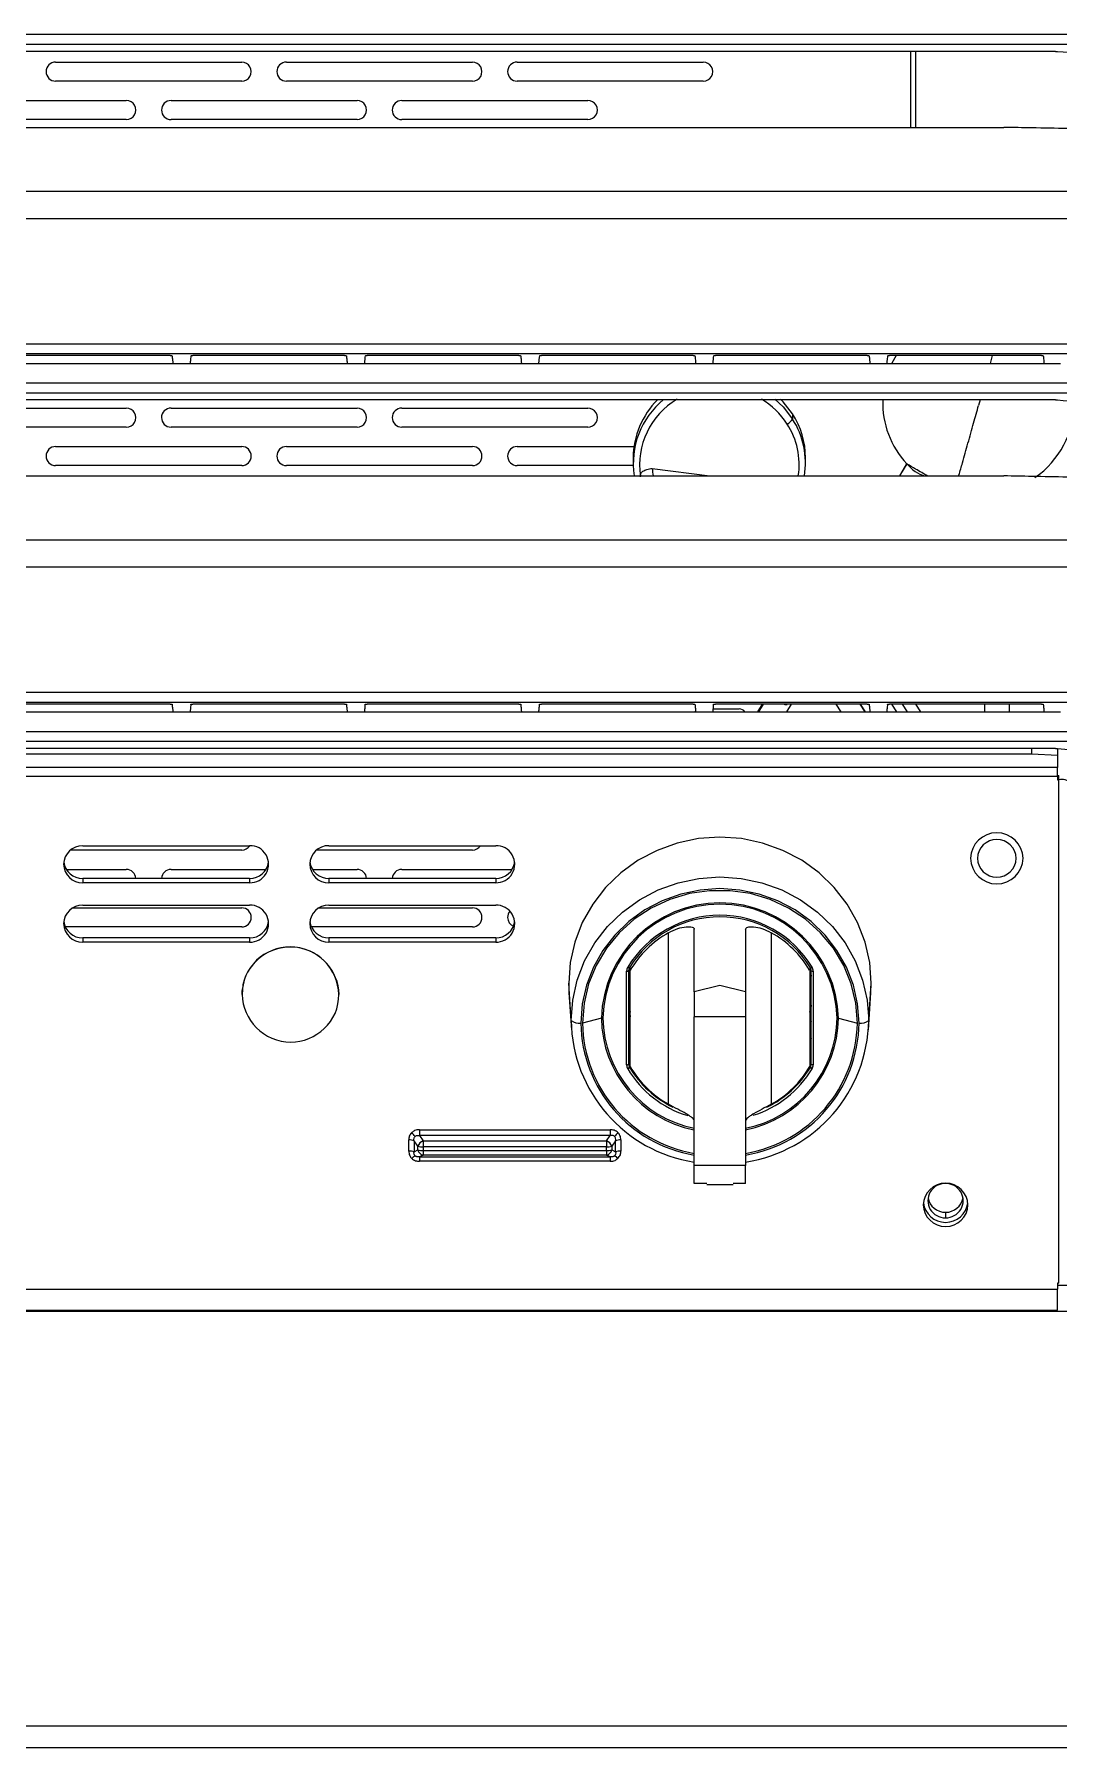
# Model space of a CAD drawing. Header units: millimetres. Extents: x -356 to 237, y 0 to 365.
# Drawn here: x 151.79 to 156.78, y 9.94 to 18.29 of the extents above; entities that cross this region are included whole.
import ezdxf

# ---------------------------------------------------------------- set-up
doc = ezdxf.new("R2010")
doc.units = ezdxf.units.MM

msp = doc.modelspace()

# ---------------------------------------------------------------- linework, layer by layer
at = {"color": 7, "linetype": 'Continuous', "lineweight": 25}
for p, q in [((156.766, 18.2106), (151.2296, 18.2106)), ((151.8911, 18.1584), (152.7981, 18.1584)), ((153.0161, 18.1584), (153.9231, 18.1584)), ((154.1411, 18.1584), (155.0481, 18.1584)), ((156.0584, 18.2106), (156.0584, 17.8401)), ((156.0834, 18.2106), (156.0834, 17.8401)), ((152.7981, 18.0654), (151.8911, 18.0654)), ((153.9231, 18.0654), (153.0161, 18.0654)), ((155.0481, 18.0654), (154.1411, 18.0654)), ((151.3286, 17.9709), (152.2356, 17.9709)), ((152.4536, 17.9709), (153.3606, 17.9709)), ((153.5786, 17.9709), (154.4856, 17.9709)), ((151.2296, 17.8401), (156.514, 17.8401)), ((152.2356, 17.8779), (151.3286, 17.8779)), ((153.3606, 17.8779), (152.4536, 17.8779)), ((154.4856, 17.8779), (153.5786, 17.8779)), ((152.449, 16.7268), (151.7104, 16.7268)), ((153.299, 16.7268), (152.5604, 16.7268)), ((154.1489, 16.7268), (153.4102, 16.7268)), ((154.9986, 16.7268), (154.2596, 16.7268)), ((155.848, 16.7268), (155.1087, 16.7268)), ((156.6969, 16.7268), (155.9573, 16.7268)), ((155.9688, 16.6916), (155.99, 16.7296)), ((156.4575, 16.7268), (156.4471, 16.6887)), ((151.6967, 16.6887), (152.4625, 16.6887)), ((152.4625, 16.6887), (152.5465, 16.6887)), ((152.5465, 16.6887), (153.3125, 16.6887)), ((153.3125, 16.6887), (153.3962, 16.6887)), ((153.3962, 16.6887), (154.1623, 16.6887)), ((154.1623, 16.6887), (154.2456, 16.6887)), ((154.2456, 16.6887), (155.0119, 16.6887)), ((155.0119, 16.6887), (155.0945, 16.6887)), ((155.0945, 16.6887), (155.8611, 16.6887)), ((155.8611, 16.6887), (155.943, 16.6887)), ((155.943, 16.6887), (156.71, 16.6887)), ((156.71, 16.6887), (156.7909, 16.6887)), ((156.766, 16.5106), (151.2296, 16.5106)), ((151.3286, 16.4709), (152.2356, 16.4709)), ((152.4536, 16.4709), (153.3606, 16.4709)), ((153.5786, 16.4709), (154.4856, 16.4709)), ((156.3981, 16.5106), (156.3908, 16.4842)), ((155.4841, 16.4423), (155.4841, 16.4169)), ((152.2356, 16.3779), (151.3286, 16.3779)), ((153.3606, 16.3779), (152.4536, 16.3779)), ((154.4856, 16.3779), (153.5786, 16.3779)), ((151.8911, 16.2834), (152.7981, 16.2834)), ((153.0161, 16.2834), (153.9231, 16.2834)), ((154.1411, 16.2834), (154.7109, 16.2834)), ((154.7071, 16.2286), (154.7071, 16.2032)), ((155.5471, 16.2032), (155.5471, 16.2286)), ((151.2296, 16.1401), (156.514, 16.1401)), ((152.7981, 16.1904), (151.8911, 16.1904)), ((153.9231, 16.1904), (153.0161, 16.1904)), ((154.7073, 16.1904), (154.1411, 16.1904)), ((154.7998, 16.1768), (155.0812, 16.1401)), ((156.0399, 16.1988), (156.0049, 16.1401)), ((156.0403, 16.1983), (156.0055, 16.1401)), ((151.6967, 14.9887), (152.4625, 14.9887)), ((152.449, 15.0268), (151.7104, 15.0268)), ((152.4625, 14.9887), (152.5465, 14.9887)), ((152.5465, 14.9887), (153.3125, 14.9887)), ((153.299, 15.0268), (152.5604, 15.0268)), ((153.3125, 14.9887), (153.3962, 14.9887)), ((153.3962, 14.9887), (154.1623, 14.9887)), ((154.1489, 15.0268), (153.4102, 15.0268)), ((154.1623, 14.9887), (154.2456, 14.9887)), ((154.2456, 14.9887), (155.0119, 14.9887)), ((154.9986, 15.0268), (154.2596, 15.0268)), ((155.0119, 14.9887), (155.0945, 14.9887)), ((155.0945, 14.9887), (155.8611, 14.9887)), ((155.096, 15.0035), (155.2238, 15.0035)), ((155.848, 15.0268), (155.1087, 15.0268)), ((155.3145, 14.9887), (155.3373, 15.0268)), ((155.3394, 15.0268), (155.3167, 14.9887)), ((155.34, 15.0268), (155.3173, 14.9887)), ((155.4565, 14.9887), (155.4792, 15.0268)), ((155.6945, 15.0268), (155.7189, 14.9887)), ((155.8128, 15.0268), (155.8372, 14.9887)), ((155.8378, 14.9887), (155.8133, 15.0268)), ((155.8611, 14.9887), (155.943, 14.9887)), ((155.943, 14.9887), (156.71, 14.9887)), ((156.6969, 15.0268), (155.9573, 15.0268)), ((155.9668, 15.0268), (155.9912, 14.9887)), ((156.0179, 15.0268), (156.0423, 14.9887)), ((156.11, 14.9887), (156.0856, 15.0268)), ((156.4196, 15.0268), (156.4196, 14.9887)), ((156.5396, 15.0268), (156.5396, 14.9887)), ((156.71, 14.9887), (156.7909, 14.9887)), ((151.2296, 14.894), (157.5953, 14.894)), ((156.766, 14.8106), (151.2296, 14.8106)), ((156.6512, 14.7829), (156.6512, 14.8106)), ((156.7762, 14.8107), (156.7762, 14.7763)), ((156.7762, 14.7179), (145.6834, 14.7179)), ((156.6512, 14.7829), (145.8084, 14.7829)), ((156.7762, 14.7763), (156.6512, 14.7829)), ((156.7762, 14.7763), (156.7762, 14.7179)), ((156.7762, 14.6736), (156.7762, 14.7179)), ((156.7762, 14.6736), (145.6834, 14.6736)), ((156.7762, 14.679), (156.7815, 14.679)), ((156.7762, 14.6736), (156.7762, 14.6583)), ((156.7762, 14.6583), (156.7815, 14.6583)), ((156.7815, 14.6583), (156.7815, 14.679)), ((156.7815, 12.2026), (156.7815, 14.6583)), ((152.7981, 14.3154), (151.9634, 14.3154)), ((152.0235, 14.3366), (152.8365, 14.3366)), ((153.9231, 14.3154), (153.1634, 14.3154)), ((153.2235, 14.3366), (154.0365, 14.3366)), ((151.943, 14.2209), (152.2356, 14.2209)), ((152.4536, 14.2209), (152.9169, 14.2209)), ((153.143, 14.2209), (153.3606, 14.2209)), ((153.5786, 14.2209), (154.1169, 14.2209)), ((152.0235, 14.1766), (152.0235, 14.1559)), ((152.8365, 14.1766), (152.0235, 14.1766)), ((152.8365, 14.1559), (152.0235, 14.1559)), ((152.8365, 14.1766), (152.8365, 14.1559)), ((153.2235, 14.1766), (153.2235, 14.1559)), ((154.0365, 14.1766), (153.2235, 14.1766)), ((154.0365, 14.1559), (153.2235, 14.1559)), ((154.0365, 14.1766), (154.0365, 14.1559)), ((152.0235, 14.0468), (152.8365, 14.0468)), ((153.2235, 14.0468), (154.0365, 14.0468)), ((151.9745, 14.0334), (152.7981, 14.0334)), ((153.1745, 14.0334), (153.9231, 14.0334)), ((152.7981, 13.9404), (151.938, 13.9404)), ((152.0235, 13.8869), (152.0235, 13.8662)), ((152.8365, 13.8869), (152.0235, 13.8869)), ((152.8365, 13.8869), (152.8365, 13.8662)), ((153.9231, 13.9404), (153.1381, 13.9404)), ((153.2235, 13.8869), (153.2235, 13.8662)), ((154.0365, 13.8869), (153.2235, 13.8869)), ((154.0365, 13.8869), (154.0365, 13.8662)), ((154.8798, 13.0754), (154.8798, 13.9119)), ((155.0048, 13.6236), (155.0048, 13.929)), ((155.2548, 13.929), (155.2548, 13.6236)), ((155.3798, 13.9119), (155.3798, 13.0754)), ((152.8365, 13.8662), (152.0235, 13.8662)), ((154.0365, 13.8662), (153.2235, 13.8662)), ((154.6748, 13.2684), (154.6748, 13.7241)), ((154.6848, 13.7267), (154.6848, 13.271)), ((154.6913, 13.7451), (154.6853, 13.6996)), ((154.6923, 13.7327), (154.6853, 13.6996)), ((154.6923, 13.7275), (154.6923, 13.7473)), ((154.6923, 13.2599), (154.6923, 13.7275)), ((155.5673, 13.7473), (155.5673, 13.7275)), ((155.5743, 13.6996), (155.5673, 13.7327)), ((155.5673, 13.7275), (155.5673, 13.2599)), ((155.5684, 13.7443), (155.5743, 13.6996)), ((155.5748, 13.271), (155.5748, 13.7267)), ((155.5848, 13.7241), (155.5848, 13.2684)), ((152.8096, 13.6805), (152.8096, 13.6807)), ((154.4046, 13.4836), (154.3923, 13.6658)), ((154.3923, 13.6658), (154.3939, 13.6194)), ((154.6923, 13.6415), (154.6851, 13.6345)), ((155.1298, 13.6547), (155.0048, 13.6236)), ((155.0048, 13.6236), (155.0048, 13.5016)), ((155.2548, 13.6236), (155.1298, 13.6547)), ((155.2548, 13.6236), (155.2548, 13.5016)), ((155.5673, 13.6415), (155.5745, 13.6345)), ((155.855, 13.4836), (155.8673, 13.6658)), ((155.8657, 13.6194), (155.8673, 13.6658)), ((152.7984, 13.6111), (152.7984, 13.6108)), ((153.2734, 13.6108), (153.2734, 13.6111)), ((154.3939, 13.6194), (154.4061, 13.438)), ((154.6853, 13.5582), (154.6923, 13.5251)), ((154.6853, 13.5582), (154.6923, 13.502)), ((155.5673, 13.5251), (155.5743, 13.5582)), ((155.5743, 13.5582), (155.5673, 13.502)), ((155.8535, 13.438), (155.8657, 13.6194)), ((154.5519, 13.4955), (154.4598, 13.4717)), ((155.2548, 13.5016), (155.0048, 13.5016)), ((155.0048, 12.7771), (155.0048, 13.5016)), ((155.2548, 13.5016), (155.2548, 12.7771)), ((155.7077, 13.4955), (155.7998, 13.4717)), ((154.6889, 13.3817), (154.6889, 13.2562)), ((155.5707, 13.2562), (155.5707, 13.3817)), ((153.6125, 12.8473), (153.6125, 12.9012)), ((153.6569, 12.8711), (153.6384, 12.8973)), ((153.6384, 12.8973), (153.6384, 12.8435)), ((153.6569, 12.853), (153.6569, 12.8711)), ((153.6644, 12.9513), (154.5952, 12.9513)), ((153.6644, 12.9513), (153.6644, 12.9224)), ((153.6644, 12.9224), (153.6829, 12.8962)), ((154.5952, 12.9224), (153.6644, 12.9224)), ((153.6829, 12.8962), (154.5767, 12.8962)), ((153.6829, 12.8962), (153.6829, 12.8673)), ((154.5767, 12.8962), (154.5952, 12.9224)), ((154.5767, 12.8962), (154.5767, 12.8673)), ((154.5952, 12.9513), (154.5952, 12.9224)), ((154.6211, 12.8973), (154.6027, 12.8711)), ((154.6027, 12.8711), (154.6027, 12.853)), ((154.6211, 12.8435), (154.6211, 12.8973)), ((154.6471, 12.9012), (154.6471, 12.8473)), ((153.6384, 12.8435), (153.6569, 12.853)), ((153.6829, 12.8279), (153.6644, 12.8184)), ((153.6644, 12.8184), (154.5952, 12.8184)), ((153.6644, 12.8184), (153.6644, 12.7972)), ((154.5952, 12.7972), (153.6644, 12.7972)), ((154.5767, 12.8673), (153.6829, 12.8673)), ((153.6829, 12.8673), (153.6829, 12.8491)), ((153.6829, 12.8491), (154.5767, 12.8491)), ((153.6829, 12.8491), (153.6829, 12.8279)), ((154.5767, 12.8279), (153.6829, 12.8279)), ((154.5767, 12.8491), (154.5767, 12.8673)), ((154.5767, 12.8491), (154.5767, 12.8279)), ((154.5952, 12.8184), (154.5767, 12.8279)), ((154.5952, 12.8184), (154.5952, 12.7972)), ((154.6027, 12.853), (154.6211, 12.8435)), ((155.2548, 12.7771), (155.0048, 12.7771)), ((155.0048, 12.6883), (155.0048, 12.7771)), ((155.2548, 12.6883), (155.2548, 12.7771)), ((155.0655, 12.6885), (155.0048, 12.6883)), ((155.0655, 12.6845), (155.194, 12.6845)), ((155.2548, 12.6883), (155.194, 12.6885)), ((156.2296, 12.5487), (156.2296, 12.5216)), ((156.7815, 12.2026), (156.7762, 12.2026)), ((156.7762, 12.2026), (156.7762, 12.1743)), ((145.6834, 12.1743), (156.7762, 12.1743)), ((156.7762, 12.1924), (156.8379, 12.1924)), ((156.7762, 12.0705), (156.7762, 12.1743)), ((156.9573, 12.0654), (145.5018, 12.0654)), ((145.6834, 12.0705), (156.7762, 12.0705)), ((165.1111, 10.0416), (105.1111, 10.0416)), ((165.1111, 9.937), (105.1111, 9.937))]:
    msp.add_line(p, q, dxfattribs=at)
at = {"color": 7, "linetype": 'Continuous', "lineweight": 25, "flags": 128}
for points in [[(151.2296, 18.294), (153.3516, 18.294), (155.4725, 18.294), (157.5903, 18.294)], [(157.4875, 18.2442), (155.4037, 18.2442), (153.3173, 18.2442), (151.2296, 18.2442)], [(156.7752, 18.2108), (156.8029, 18.2081), (156.8246, 18.2061)], [(151.2296, 17.5286), (152.8439, 17.5286), (154.4575, 17.5286), (155.7246, 17.5286), (156.9907, 17.5286)], [(156.9977, 17.3946), (155.0766, 17.3946), (153.1536, 17.3946), (151.2296, 17.3946)], [(151.2296, 16.7849), (153.1535, 16.7849), (155.0767, 16.7849), (156.9977, 16.7849)], [(156.9945, 16.7351), (155.0746, 16.7351), (153.1526, 16.7351), (151.2296, 16.7351)], [(151.2296, 16.594), (153.3516, 16.594), (155.4725, 16.594), (157.5903, 16.594)], [(157.4875, 16.5442), (155.4037, 16.5442), (153.3173, 16.5442), (151.2296, 16.5442)], [(155.3967, 16.5143), (155.4373, 16.4767), (155.4841, 16.4169)], [(155.4841, 16.4423), (155.4373, 16.502), (155.4247, 16.5148)], [(156.7752, 16.5108), (156.8029, 16.5081), (156.8246, 16.5061)], [(151.2296, 15.8286), (152.8439, 15.8286), (154.4575, 15.8286), (155.7246, 15.8286), (156.9907, 15.8286)], [(156.9977, 15.6946), (155.0766, 15.6946), (153.1536, 15.6946), (151.2296, 15.6946)], [(151.2296, 15.0849), (153.1535, 15.0849), (155.0767, 15.0849), (156.9977, 15.0849)], [(156.9945, 15.0351), (155.0746, 15.0351), (153.1526, 15.0351), (151.2296, 15.0351)], [(155.0111, 14.9928), (155.01, 14.9916), (155.0082, 14.989)], [(157.0801, 14.8442), (155.1317, 14.8442), (153.1812, 14.8442), (151.2296, 14.8442)], [(156.7752, 14.8108), (156.8289, 14.8057), (156.8711, 14.8017)], [(155.8673, 13.6658), (155.8598, 13.7672), (155.8374, 13.8665), (155.8006, 13.9617), (155.7502, 14.0509), (155.6872, 14.1323), (155.6128, 14.2042), (155.5285, 14.2651), (155.4362, 14.3138), (155.3376, 14.3493), (155.2347, 14.3709), (155.1298, 14.3782), (155.0248, 14.3709), (154.922, 14.3493), (154.8234, 14.3138), (154.7311, 14.2651), (154.6468, 14.2042), (154.5724, 14.1323), (154.5094, 14.0509), (154.4589, 13.9617), (154.4222, 13.8665), (154.3998, 13.7672), (154.3923, 13.6658)], [(154.4046, 13.4836), (154.412, 13.5833), (154.4339, 13.681), (154.4701, 13.7746), (154.5197, 13.8623), (154.5817, 13.9423), (154.6549, 14.013), (154.7377, 14.0729), (154.8285, 14.1208), (154.9255, 14.1557), (155.0266, 14.177), (155.1298, 14.1841), (155.233, 14.177), (155.3341, 14.1557), (155.4311, 14.1208), (155.5219, 14.0729), (155.6047, 14.013), (155.6779, 13.9423), (155.7399, 13.8623), (155.7895, 13.7746), (155.8256, 13.681), (155.8476, 13.5833), (155.855, 13.4836)], [(155.8081, 13.4717), (155.8012, 13.5649), (155.7807, 13.6563), (155.7468, 13.7439), (155.7004, 13.8259), (155.6425, 13.9008), (155.574, 13.9669), (155.4965, 14.0229), (155.4116, 14.0677), (155.3209, 14.1004), (155.2263, 14.1202), (155.1298, 14.1269), (155.0333, 14.1202), (154.9387, 14.1004), (154.848, 14.0677), (154.7631, 14.0229), (154.6856, 13.9669), (154.6171, 13.9008), (154.5591, 13.8259), (154.5127, 13.7439), (154.4789, 13.6563), (154.4584, 13.5649), (154.4514, 13.4717)], [(155.7998, 13.4717), (155.7923, 13.5681), (155.77, 13.6624), (155.7334, 13.7525), (155.6834, 13.8362), (155.6209, 13.9119), (155.5475, 13.9777), (155.4648, 14.0321), (155.3746, 14.0741), (155.2789, 14.1026), (155.1799, 14.117), (155.0797, 14.117), (154.9807, 14.1026), (154.885, 14.0741), (154.7948, 14.0321), (154.7121, 13.9777), (154.6386, 13.9119), (154.5762, 13.8362), (154.5261, 13.7525), (154.4896, 13.6624), (154.4673, 13.5681), (154.4598, 13.4717)], [(154.6889, 13.7416), (154.6887, 13.7412), (154.6882, 13.7409), (154.6874, 13.7409), (154.6863, 13.7411), (154.685, 13.7415), (154.6835, 13.7421), (154.6819, 13.7429), (154.6802, 13.7438)], [(155.5707, 13.7416), (155.5709, 13.7412), (155.5714, 13.7409), (155.5722, 13.7409), (155.5733, 13.7411), (155.5746, 13.7415), (155.5761, 13.7421), (155.5777, 13.7429), (155.5794, 13.7438)], [(152.8096, 13.6807), (152.799, 13.6264), (152.7984, 13.6111)], [(154.6848, 13.4794), (154.685, 13.4799), (154.6856, 13.4804), (154.6865, 13.4808), (154.6877, 13.4812), (154.6892, 13.4815), (154.691, 13.4818), (154.6923, 13.4819)], [(155.5673, 13.4819), (155.5686, 13.4818), (155.5703, 13.4815), (155.5719, 13.4812), (155.5731, 13.4808), (155.574, 13.4804), (155.5746, 13.4799), (155.5748, 13.4794)], [(155.5673, 13.399), (155.5686, 13.3989), (155.5703, 13.3987), (155.5719, 13.3983), (155.5731, 13.398), (155.574, 13.3975), (155.5746, 13.397), (155.5748, 13.3965)]]:
    msp.add_lwpolyline(points, dxfattribs=at)
at = {"color": 7, "linetype": 'Continuous', "lineweight": 25}
for centre, radius, start, end in [((151.8911, 18.1119), 0.0465, 90.00028, 179.99972), ((152.7981, 18.1119), 0.0465, 269.99711, 90.00289), ((153.0161, 18.1119), 0.0465, 90.00028, 179.99972), ((153.9231, 18.1119), 0.0465, 269.99711, 90.00289), ((154.1411, 18.1119), 0.0465, 90.00028, 179.99972), ((155.0481, 18.1119), 0.0465, 269.99711, 90.00289), ((151.8911, 18.1119), 0.0465, 180.00606, 269.99972), ((153.0161, 18.1119), 0.0465, 180.00606, 269.99972), ((154.1411, 18.1119), 0.0465, 180.00606, 269.99972), ((152.2356, 17.9244), 0.0465, 269.99711, 90.00289), ((152.4536, 17.9244), 0.0465, 90.00028, 179.99394), ((153.3606, 17.9244), 0.0465, 269.99711, 90.00289), ((153.5786, 17.9244), 0.0465, 90.00028, 179.99394), ((154.4856, 17.9244), 0.0465, 269.99711, 90.00289), ((152.4536, 17.9244), 0.0465, 180.00028, 269.99972), ((153.5786, 17.9244), 0.0465, 180.00028, 269.99972), ((152.2356, 16.4244), 0.0465, 269.99711, 90.00289), ((152.4536, 16.4244), 0.0465, 89.9904, 180.00381), ((153.3606, 16.4244), 0.0465, 269.99711, 90.00289), ((153.5786, 16.4244), 0.0465, 89.9904, 180.00381), ((154.4856, 16.4244), 0.0465, 269.99711, 90.00289), ((155.1061, 16.2272), 0.3991, 134.72184, 179.80492), ((155.1061, 16.2024), 0.3988, 129.07629, 189.0025), ((155.1098, 16.194), 0.3715, 120.60176, 188.49485), ((155.1354, 16.1853), 0.3835, 32.8212, 59.20803), ((156.3649, 16.4977), 0.4416, 178.26513, 222.6835), ((156.4105, 16.4999), 0.4477, 304.74503, 359.63581), ((152.4536, 16.4244), 0.0465, 180.00028, 269.99972), ((153.5786, 16.4244), 0.0465, 180.00028, 269.99972), ((155.433, 16.447), 0.0593, 294.66466, 329.51693), ((155.1506, 16.1951), 0.3654, 351.33464, 32.81554), ((155.1515, 16.2281), 0.3956, 0.07038, 32.78389), ((155.1526, 16.2031), 0.3944, 350.80171, 32.82321), ((151.8911, 16.2369), 0.0465, 90.00028, 179.99972), ((151.8911, 16.2369), 0.0465, 180.00028, 269.99972), ((152.7981, 16.2369), 0.0465, 270, 90), ((153.0161, 16.2369), 0.0465, 90.00028, 179.99972), ((153.0161, 16.2369), 0.0465, 180.00028, 269.99972), ((153.9231, 16.2369), 0.0465, 270, 90), ((154.1411, 16.2369), 0.0465, 90.00028, 179.99972), ((154.1411, 16.2369), 0.0465, 180.00028, 269.99972), ((155.2552, 16.2075), 0.4565, 183.84905, 188.48033), ((156.1748, 16.3025), 0.1689, 217.85791, 254.58681), ((155.2247, 14.9719), 0.0316, 32.68436, 91.6683), ((156.7955, 14.5887), 0.071, 49.60313, 101.37307), ((156.4796, 14.2715), 0.128, 1.50482, 178.49518), ((152.0219, 14.2446), 0.0919, 89.02273, 178.9908), ((152.7981, 14.3619), 0.0465, 270.00204, 326.91671), ((152.839, 14.2462), 0.0904, 268.40084, 91.59916), ((153.2219, 14.2446), 0.092, 89.0302, 178.98334), ((153.9231, 14.3619), 0.0465, 270.00204, 326.91671), ((154.039, 14.2462), 0.0904, 268.40467, 91.59533), ((156.4796, 14.2722), 0.0945, 1.59842, 178.40158), ((152.0219, 14.2479), 0.092, 181.00909, 270.9744), ((152.022, 14.2689), 0.0923, 187.65335, 270.89656), ((152.2356, 14.1745), 0.0465, 2.69802, 90.00389), ((152.4536, 14.1744), 0.0465, 90.00499, 177.28154), ((152.8379, 14.2689), 0.0923, 269.1057, 352.34152), ((153.2219, 14.2479), 0.092, 181.01655, 270.96694), ((153.222, 14.2689), 0.0923, 187.65593, 270.89113), ((153.3606, 14.1745), 0.0465, 2.69802, 90.00389), ((153.5786, 14.1744), 0.0465, 90.00499, 177.28154), ((154.0379, 14.2689), 0.0923, 269.10887, 352.34407), ((156.4796, 14.2782), 0.128, 181.50239, 358.49761), ((156.4796, 14.2775), 0.0945, 181.59646, 358.40354), ((152.0219, 13.9549), 0.0919, 89.02273, 178.9908), ((152.839, 13.9565), 0.0903, 268.39896, 91.60104), ((153.2219, 13.9548), 0.092, 89.0302, 178.98334), ((154.039, 13.9565), 0.0903, 268.4028, 91.5972), ((155.1298, 13.4794), 0.5782, 1.59851, 178.40149), ((155.1298, 13.4803), 0.5711, 1.59892, 178.40108), ((152.0219, 13.9581), 0.0919, 181.00622, 270.98024), ((152.022, 13.9791), 0.0923, 187.65335, 270.89656), ((152.7981, 13.9869), 0.0465, 270, 90), ((152.8379, 13.9791), 0.0923, 269.1057, 352.34152), ((153.2219, 13.9581), 0.092, 181.01369, 270.97277), ((153.222, 13.9791), 0.0923, 187.65593, 270.89113), ((153.9231, 13.9869), 0.0465, 270, 90), ((154.0379, 13.9791), 0.0923, 269.10887, 352.34407), ((154.141, 13.987), 0.0465, 139.4681, 180.01207), ((154.1411, 13.9869), 0.0465, 179.99862, 247.67532), ((155.1298, 13.4711), 0.5259, 31.23681, 148.76319), ((155.1298, 13.4741), 0.5157, 31.23708, 148.76292), ((155.1181, 13.4821), 0.4915, 119.00851, 150.04878), ((155.1414, 13.4821), 0.4915, 29.95122, 60.99149), ((153.0343, 13.6057), 0.2368, 344.17919, 161.58229), ((153.0351, 13.6034), 0.2384, 1.83568, 161.07183), ((154.7135, 13.7241), 0.0387, 149.42322, 179.89951), ((154.6771, 13.7357), 0.0118, 258.62692, 310.43079), ((154.714, 13.7267), 0.0293, 149.40044, 179.8715), ((155.5456, 13.7267), 0.0292, 0.07117, 30.58941), ((155.5825, 13.7357), 0.0118, 229.59294, 281.34935), ((155.5464, 13.7242), 0.0384, 359.97865, 30.69862), ((153.0375, 13.6159), 0.2368, 164.17919, 341.58229), ((154.6906, 13.6973), 0.0058, 156.75938, 178.96697), ((155.5694, 13.6974), 0.0054, 0.20858, 24.06507), ((154.686, 13.5592), 0.00127, 186.47873, 231.36136), ((155.5736, 13.5592), 0.00119, 306.98304, 355.17687), ((154.4408, 13.5278), 0.0571, 230.6934, 280.77556), ((155.1128, 13.4936), 0.7083, 180.80754, 261.22962), ((155.1136, 13.4809), 0.6623, 180.79965, 260.53993), ((155.1144, 13.4813), 0.6546, 180.83986, 260.36524), ((154.5585, 13.4668), 0.0295, 89.21055, 103.06882), ((155.1149, 13.5027), 0.5631, 180.73442, 258.51706), ((155.1159, 13.5041), 0.557, 180.80101, 258.49577), ((155.1438, 13.5034), 0.5639, 281.30386, 359.19756), ((155.1445, 13.5034), 0.5562, 281.43932, 359.26508), ((155.1468, 13.4936), 0.7083, 278.77144, 359.19229), ((155.1452, 13.4813), 0.6546, 279.63602, 359.15986), ((155.1459, 13.4809), 0.6623, 279.4607, 359.20068), ((155.701, 13.4666), 0.0297, 76.97438, 90.76242), ((155.8188, 13.5278), 0.0571, 259.2081, 309.32293), ((154.6914, 13.3891), 0.00994, 85.04071, 131.91522), ((154.7141, 13.3966), 0.0293, 180.14046, 210.5876), ((154.6964, 13.3786), 0.00813, 120.30517, 157.84534), ((155.5632, 13.3786), 0.00814, 22.23412, 59.77057), ((155.5456, 13.3966), 0.0292, 329.42251, 359.91691), ((154.6771, 13.28), 0.0118, 258.60983, 310.39746), ((154.7135, 13.2685), 0.0387, 180.10049, 210.57678), ((154.6731, 13.2659), 0.0185, 292.34045, 328.23758), ((155.1223, 13.5127), 0.5149, 210.83099, 253.11221), ((154.7141, 13.2711), 0.0293, 180.14046, 210.5876), ((155.1198, 13.5124), 0.5014, 210.73682, 244.01423), ((155.1181, 13.5052), 0.4914, 209.94994, 240.99423), ((155.1369, 13.5133), 0.5156, 287.43484, 329.13805), ((155.1397, 13.5125), 0.5015, 295.85292, 329.25805), ((155.1415, 13.5052), 0.4914, 299.00577, 330.05006), ((155.5456, 13.271), 0.0292, 329.42251, 359.91691), ((155.5864, 13.2658), 0.0184, 211.6671, 247.69378), ((155.5825, 13.28), 0.0118, 229.62632, 281.36639), ((155.5464, 13.2684), 0.0384, 329.30138, 0.02135), ((153.6151, 12.8301), 0.0711, 70.85956, 92.14774), ((153.5306, 12.8361), 0.1398, 36.15941, 46.38707), ((153.6962, 12.8565), 0.0419, 108.46068, 159.57015), ((153.6802, 12.9382), 0.071, 250.84529, 272.15596), ((154.5634, 12.8565), 0.0419, 20.43721, 71.55265), ((154.5793, 12.9384), 0.0711, 267.85574, 289.13696), ((154.7298, 12.8355), 0.1408, 133.66648, 143.8195), ((154.6444, 12.8301), 0.0711, 87.85574, 109.13696), ((153.6151, 12.7761), 0.0713, 70.88865, 92.11865), ((153.6861, 12.7534), 0.0826, 121.09581, 135.671), ((153.6803, 12.9204), 0.0713, 250.8956, 272.10565), ((153.6884, 12.8596), 0.0322, 191.84393, 260.12524), ((154.5793, 12.9206), 0.0715, 267.90602, 289.08668), ((154.5712, 12.8596), 0.0322, 279.86084, 348.1493), ((154.5738, 12.7538), 0.0822, 44.2727, 58.92862), ((154.6445, 12.7761), 0.0713, 87.8848, 109.10789), ((156.23, 12.5814), 0.109, 1.59897, 178.40103), ((156.2273, 12.6052), 0.0836, 88.40234, 271.59766), ((156.232, 12.6052), 0.0836, 268.40027, 91.59973), ((156.23, 12.5875), 0.109, 181.60152, 358.39848), ((156.23, 12.6086), 0.1093, 187.23306, 352.76694), ((156.2283, 12.6342), 0.0855, 190.40914, 270.86671), ((156.2309, 12.6342), 0.0855, 269.14101, 349.57696)]:
    msp.add_arc(centre, radius, start, end, dxfattribs=at)
for points, knots in [([(156.766, 18.2106), (156.7676, 18.2106), (156.7706, 18.2106), (156.7737, 18.2107), (156.7752, 18.2108)], [0, 0, 0, 0, 0.504997, 1, 1, 1, 1]), ([(156.5153, 17.8401), (156.5151, 17.8401), (156.5146, 17.8401), (156.5142, 17.8401), (156.514, 17.8401)], [0, 0, 0, 0, 0.562056, 1, 1, 1, 1]), ([(156.8232, 17.834), (156.7657, 17.8352), (156.6631, 17.8372), (156.5605, 17.8392), (156.5153, 17.8401)], [0, 0, 0, 0, 0.560016, 1, 1, 1, 1]), ([(152.449, 16.7268), (152.4502, 16.7268), (152.4525, 16.7268), (152.4555, 16.7266), (152.4574, 16.7264), (152.4584, 16.7262), (152.4587, 16.726), (152.4588, 16.726)], [0, 0, 0, 0, 0.368646, 0.699094, 0.890033, 0.963658, 1, 1, 1, 1]), ([(152.4588, 16.726), (152.4595, 16.719), (152.4607, 16.7066), (152.462, 16.6942), (152.4625, 16.6887)], [0, 0, 0, 0, 0.55998, 1, 1, 1, 1]), ([(152.5503, 16.7259), (152.5498, 16.7217), (152.5491, 16.7148), (152.5482, 16.7051), (152.5474, 16.6969), (152.5468, 16.6915), (152.5465, 16.6887)], [0, 0, 0, 0, 0.339975, 0.560025, 0.780075, 1, 1, 1, 1]), ([(152.5503, 16.7259), (152.5504, 16.726), (152.5507, 16.7262), (152.5517, 16.7263), (152.5531, 16.7266), (152.5549, 16.7267), (152.5573, 16.7268), (152.5592, 16.7268), (152.5604, 16.7268)], [0, 0, 0, 0, 0.037264, 0.112314, 0.302886, 0.459597, 0.633431, 1, 1, 1, 1]), ([(153.299, 16.7268), (153.3002, 16.7268), (153.3025, 16.7268), (153.3055, 16.7266), (153.3074, 16.7264), (153.3084, 16.7263), (153.3087, 16.726), (153.3088, 16.726)], [0, 0, 0, 0, 0.369671, 0.699831, 0.891781, 0.96433, 1, 1, 1, 1]), ([(153.3088, 16.726), (153.3095, 16.719), (153.3107, 16.7066), (153.3119, 16.6942), (153.3125, 16.6887)], [0, 0, 0, 0, 0.5600759, 1, 1, 1, 1]), ([(153.3999, 16.7259), (153.3995, 16.7217), (153.3988, 16.7148), (153.3978, 16.7051), (153.397, 16.6969), (153.3965, 16.6915), (153.3962, 16.6887)], [0, 0, 0, 0, 0.34006, 0.56004, 0.78002, 1, 1, 1, 1]), ([(153.3999, 16.7259), (153.4, 16.726), (153.4003, 16.7262), (153.4014, 16.7263), (153.4028, 16.7266), (153.4046, 16.7267), (153.4071, 16.7268), (153.4089, 16.7268), (153.4102, 16.7268)], [0, 0, 0, 0, 0.037687, 0.113045, 0.302853, 0.460829, 0.634925, 1, 1, 1, 1]), ([(154.1489, 16.7268), (154.1501, 16.7268), (154.1524, 16.7268), (154.1553, 16.7266), (154.1572, 16.7264), (154.1582, 16.7263), (154.1585, 16.726), (154.1586, 16.726)], [0, 0, 0, 0, 0.36996, 0.699944, 0.892133, 0.964446, 1, 1, 1, 1]), ([(154.1586, 16.726), (154.1593, 16.719), (154.1605, 16.7066), (154.1618, 16.6942), (154.1623, 16.6887)], [0, 0, 0, 0, 0.560031, 1, 1, 1, 1]), ([(154.2493, 16.7259), (154.2489, 16.7217), (154.2482, 16.7148), (154.2472, 16.7051), (154.2464, 16.6969), (154.2458, 16.6915), (154.2456, 16.6887)], [0, 0, 0, 0, 0.340028, 0.560069, 0.779984, 1, 1, 1, 1]), ([(154.2493, 16.7259), (154.2494, 16.726), (154.2497, 16.7262), (154.2508, 16.7263), (154.2522, 16.7266), (154.2541, 16.7267), (154.2565, 16.7268), (154.2584, 16.7268), (154.2596, 16.7268)], [0, 0, 0, 0, 0.038275, 0.114563, 0.304097, 0.461289, 0.635291, 1, 1, 1, 1]), ([(154.9986, 16.7268), (154.9998, 16.7268), (155.0021, 16.7268), (155.0049, 16.7266), (155.0068, 16.7264), (155.0078, 16.7263), (155.0081, 16.726), (155.0082, 16.726)], [0, 0, 0, 0, 0.3717024, 0.7000911, 0.8932293, 0.9643727, 1, 1, 1, 1]), ([(155.0082, 16.726), (155.0089, 16.719), (155.0101, 16.7066), (155.0113, 16.6942), (155.0119, 16.6887)], [0, 0, 0, 0, 0.560016, 1, 1, 1, 1]), ([(155.0982, 16.7259), (155.0978, 16.7217), (155.0971, 16.7148), (155.0962, 16.7051), (155.0953, 16.6969), (155.0948, 16.6915), (155.0945, 16.6887)], [0, 0, 0, 0, 0.339988, 0.559959, 0.780054, 1, 1, 1, 1]), ([(155.0982, 16.7259), (155.0983, 16.726), (155.0987, 16.7262), (155.0998, 16.7263), (155.1012, 16.7265), (155.1031, 16.7267), (155.1055, 16.7268), (155.1074, 16.7268), (155.1087, 16.7268)], [0, 0, 0, 0, 0.03892, 0.11539, 0.304106, 0.462578, 0.636776, 1, 1, 1, 1]), ([(155.848, 16.7268), (155.8492, 16.7268), (155.8514, 16.7268), (155.8542, 16.7266), (155.8561, 16.7264), (155.8571, 16.7263), (155.8573, 16.7261), (155.8574, 16.726)], [0, 0, 0, 0, 0.371833, 0.700866, 0.894104, 0.96507, 1, 1, 1, 1]), ([(155.8574, 16.726), (155.8581, 16.719), (155.8593, 16.7066), (155.8606, 16.6942), (155.8611, 16.6887)], [0, 0, 0, 0, 0.560001, 1, 1, 1, 1]), ([(155.9467, 16.7259), (155.9463, 16.7217), (155.9456, 16.7147), (155.9447, 16.7051), (155.9438, 16.6969), (155.9433, 16.6915), (155.943, 16.6887)], [0, 0, 0, 0, 0.3399649, 0.55996, 0.77998, 1, 1, 1, 1]), ([(155.9467, 16.7259), (155.9468, 16.726), (155.9472, 16.7262), (155.9483, 16.7263), (155.9498, 16.7265), (155.9516, 16.7267), (155.9541, 16.7268), (155.956, 16.7268), (155.9573, 16.7268)], [0, 0, 0, 0, 0.03854, 0.116077, 0.304752, 0.462525, 0.636801, 1, 1, 1, 1]), ([(156.6969, 16.7268), (156.6981, 16.7268), (156.7003, 16.7268), (156.7031, 16.7267), (156.7049, 16.7264), (156.7059, 16.7263), (156.7062, 16.7261), (156.7062, 16.726)], [0, 0, 0, 0, 0.372884, 0.701487, 0.894847, 0.965499, 1, 1, 1, 1]), ([(156.7062, 16.726), (156.7069, 16.719), (156.7082, 16.7066), (156.7094, 16.6942), (156.71, 16.6887)], [0, 0, 0, 0, 0.559986, 1, 1, 1, 1]), ([(156.2939, 16.1401), (156.2942, 16.1413), (156.3004, 16.1625), (156.3155, 16.2155), (156.3395, 16.3003), (156.3656, 16.3937), (156.3828, 16.4555), (156.3908, 16.4842)], [0, 0, 0, 0, 0.009834, 0.185949, 0.462199, 0.749541, 1, 1, 1, 1]), ([(156.766, 16.5106), (156.7676, 16.5106), (156.7706, 16.5106), (156.7737, 16.5107), (156.7752, 16.5108)], [0, 0, 0, 0, 0.504997, 1, 1, 1, 1]), ([(154.7419, 16.1357), (154.7418, 16.1384), (154.7415, 16.1435), (154.7437, 16.1509), (154.748, 16.1575), (154.7573, 16.1654), (154.7749, 16.1728), (154.7907, 16.1754), (154.7998, 16.1768)], [0, 0, 0, 0, 0.099664, 0.193138, 0.288611, 0.393589, 0.653245, 1, 1, 1, 1]), ([(156.0414, 16.1988), (156.0411, 16.1984), (156.0408, 16.1979), (156.0404, 16.1983), (156.0403, 16.1983)], [0, 0, 0, 0, 0.769308, 1, 1, 1, 1]), ([(156.1433, 16.139), (156.1333, 16.1446), (156.1133, 16.156), (156.0791, 16.1756), (156.0554, 16.1902), (156.0414, 16.1988)], [0, 0, 0, 0, 0.290509, 0.5846, 1, 1, 1, 1]), ([(156.5153, 16.1401), (156.5151, 16.1401), (156.5146, 16.1401), (156.5142, 16.1401), (156.514, 16.1401)], [0, 0, 0, 0, 0.562056, 1, 1, 1, 1]), ([(156.8232, 16.134), (156.7657, 16.1352), (156.6631, 16.1372), (156.5605, 16.1392), (156.5153, 16.1401)], [0, 0, 0, 0, 0.560016, 1, 1, 1, 1]), ([(152.449, 15.0268), (152.4502, 15.0268), (152.4525, 15.0268), (152.4555, 15.0266), (152.4574, 15.0264), (152.4584, 15.0262), (152.4587, 15.026), (152.4588, 15.026)], [0, 0, 0, 0, 0.368646, 0.699094, 0.890033, 0.963658, 1, 1, 1, 1]), ([(152.4588, 15.026), (152.4595, 15.019), (152.4607, 15.0066), (152.462, 14.9942), (152.4625, 14.9887)], [0, 0, 0, 0, 0.55998, 1, 1, 1, 1]), ([(152.5503, 15.0259), (152.5498, 15.0217), (152.5491, 15.0148), (152.5482, 15.0051), (152.5474, 14.9969), (152.5468, 14.9915), (152.5465, 14.9887)], [0, 0, 0, 0, 0.339975, 0.560025, 0.780075, 1, 1, 1, 1]), ([(152.5503, 15.0259), (152.5504, 15.026), (152.5507, 15.0262), (152.5517, 15.0263), (152.5531, 15.0266), (152.5549, 15.0267), (152.5573, 15.0268), (152.5592, 15.0268), (152.5604, 15.0268)], [0, 0, 0, 0, 0.037264, 0.112314, 0.302886, 0.459597, 0.633431, 1, 1, 1, 1]), ([(153.299, 15.0268), (153.3002, 15.0268), (153.3025, 15.0268), (153.3055, 15.0266), (153.3074, 15.0264), (153.3084, 15.0263), (153.3087, 15.026), (153.3088, 15.026)], [0, 0, 0, 0, 0.369671, 0.699831, 0.891781, 0.96433, 1, 1, 1, 1]), ([(153.3088, 15.026), (153.3095, 15.019), (153.3107, 15.0066), (153.3119, 14.9942), (153.3125, 14.9887)], [0, 0, 0, 0, 0.5600759, 1, 1, 1, 1]), ([(153.3999, 15.0259), (153.3995, 15.0217), (153.3988, 15.0148), (153.3978, 15.0051), (153.397, 14.9969), (153.3965, 14.9915), (153.3962, 14.9887)], [0, 0, 0, 0, 0.34006, 0.56004, 0.78002, 1, 1, 1, 1]), ([(153.3999, 15.0259), (153.4, 15.026), (153.4003, 15.0262), (153.4014, 15.0263), (153.4028, 15.0266), (153.4046, 15.0267), (153.4071, 15.0268), (153.4089, 15.0268), (153.4102, 15.0268)], [0, 0, 0, 0, 0.037687, 0.113045, 0.302853, 0.460829, 0.634925, 1, 1, 1, 1]), ([(154.1489, 15.0268), (154.1501, 15.0268), (154.1524, 15.0268), (154.1553, 15.0266), (154.1572, 15.0264), (154.1582, 15.0263), (154.1585, 15.026), (154.1586, 15.026)], [0, 0, 0, 0, 0.3700214, 0.7000596, 0.8922794, 0.9647184, 1, 1, 1, 1]), ([(154.1586, 15.026), (154.1593, 15.019), (154.1605, 15.0066), (154.1618, 14.9942), (154.1623, 14.9887)], [0, 0, 0, 0, 0.560031, 1, 1, 1, 1]), ([(154.2493, 15.0259), (154.2489, 15.0217), (154.2482, 15.0148), (154.2472, 15.0051), (154.2464, 14.9969), (154.2458, 14.9915), (154.2456, 14.9887)], [0, 0, 0, 0, 0.340028, 0.560069, 0.779984, 1, 1, 1, 1]), ([(154.2493, 15.0259), (154.2494, 15.026), (154.2497, 15.0262), (154.2508, 15.0263), (154.2522, 15.0266), (154.2541, 15.0267), (154.2565, 15.0268), (154.2584, 15.0268), (154.2596, 15.0268)], [0, 0, 0, 0, 0.038275, 0.114563, 0.304097, 0.461289, 0.635291, 1, 1, 1, 1]), ([(154.9986, 15.0268), (154.9998, 15.0268), (155.0021, 15.0268), (155.0049, 15.0266), (155.0068, 15.0264), (155.0078, 15.0263), (155.0081, 15.026), (155.0082, 15.026)], [0, 0, 0, 0, 0.3717024, 0.7000911, 0.8932293, 0.9643727, 1, 1, 1, 1]), ([(155.0082, 15.026), (155.0089, 15.019), (155.0101, 15.0066), (155.0113, 14.9942), (155.0119, 14.9887)], [0, 0, 0, 0, 0.560016, 1, 1, 1, 1]), ([(155.0982, 15.0259), (155.0978, 15.0217), (155.0971, 15.0147), (155.0962, 15.0051), (155.0953, 14.9969), (155.0948, 14.9915), (155.0945, 14.9887)], [0, 0, 0, 0, 0.339988, 0.560084, 0.780054, 1, 1, 1, 1]), ([(155.0982, 15.0259), (155.0983, 15.026), (155.0987, 15.0262), (155.0998, 15.0263), (155.1012, 15.0265), (155.1031, 15.0267), (155.1055, 15.0268), (155.1074, 15.0268), (155.1087, 15.0268)], [0, 0, 0, 0, 0.03892, 0.115391, 0.30411, 0.462552, 0.636772, 1, 1, 1, 1]), ([(155.4572, 15.0238), (155.4556, 15.0236), (155.4513, 15.023), (155.4458, 15.0248), (155.4421, 15.0263), (155.4409, 15.0268)], [0, 0, 0, 0, 0.28717, 0.766771, 1, 1, 1, 1]), ([(155.848, 15.0268), (155.8492, 15.0268), (155.8514, 15.0268), (155.8542, 15.0266), (155.8561, 15.0264), (155.8571, 15.0263), (155.8573, 15.0261), (155.8574, 15.026)], [0, 0, 0, 0, 0.371833, 0.700866, 0.894104, 0.96507, 1, 1, 1, 1]), ([(155.8574, 15.026), (155.8581, 15.019), (155.8593, 15.0066), (155.8606, 14.9942), (155.8611, 14.9887)], [0, 0, 0, 0, 0.560001, 1, 1, 1, 1]), ([(155.9467, 15.0259), (155.9463, 15.0217), (155.9456, 15.0147), (155.9447, 15.0051), (155.9438, 14.9969), (155.9433, 14.9915), (155.943, 14.9887)], [0, 0, 0, 0, 0.34009, 0.55996, 0.77998, 1, 1, 1, 1]), ([(155.9467, 15.0259), (155.9468, 15.026), (155.9472, 15.0262), (155.9483, 15.0263), (155.9498, 15.0265), (155.9516, 15.0267), (155.9541, 15.0268), (155.956, 15.0268), (155.9573, 15.0268)], [0, 0, 0, 0, 0.03854, 0.116077, 0.304752, 0.462525, 0.636801, 1, 1, 1, 1]), ([(156.6969, 15.0268), (156.6981, 15.0268), (156.7003, 15.0268), (156.7031, 15.0267), (156.7049, 15.0264), (156.7059, 15.0263), (156.7062, 15.0261), (156.7062, 15.026)], [0, 0, 0, 0, 0.372969, 0.701648, 0.895114, 0.965782, 1, 1, 1, 1]), ([(156.7062, 15.026), (156.7069, 15.019), (156.7082, 15.0066), (156.7094, 14.9942), (156.71, 14.9887)], [0, 0, 0, 0, 0.559986, 1, 1, 1, 1]), ([(156.766, 14.8106), (156.7676, 14.8106), (156.7706, 14.8106), (156.7737, 14.8107), (156.7752, 14.8108)], [0, 0, 0, 0, 0.504997, 1, 1, 1, 1]), ([(154.8798, 13.9119), (154.8945, 13.9193), (154.9217, 13.9328), (154.9569, 13.941), (154.9808, 13.9419), (154.993, 13.94), (155.0026, 13.9363), (155.0041, 13.9311), (155.0048, 13.929)], [0, 0, 0, 0, 0.362788, 0.671791, 0.792775, 0.886355, 0.951686, 1, 1, 1, 1]), ([(155.2548, 13.929), (155.2554, 13.9311), (155.257, 13.9362), (155.2665, 13.94), (155.2787, 13.9419), (155.3026, 13.941), (155.3378, 13.9328), (155.3651, 13.9193), (155.3798, 13.9119)], [0, 0, 0, 0, 0.0478586, 0.1131866, 0.2060934, 0.3273569, 0.6365443, 1, 1, 1, 1]), ([(154.6853, 13.6996), (154.6852, 13.6892), (154.6852, 13.6675), (154.6851, 13.6458), (154.6851, 13.6345)], [0, 0, 0, 0, 0.478783, 1, 1, 1, 1]), ([(154.6851, 13.6345), (154.6851, 13.6223), (154.6852, 13.5969), (154.6852, 13.5714), (154.6853, 13.5582)], [0, 0, 0, 0, 0.481003, 1, 1, 1, 1]), ([(155.5745, 13.6345), (155.5744, 13.6458), (155.5744, 13.6675), (155.5744, 13.6892), (155.5743, 13.6996)], [0, 0, 0, 0, 0.521217, 1, 1, 1, 1]), ([(155.5743, 13.5582), (155.5744, 13.5714), (155.5744, 13.5969), (155.5744, 13.6223), (155.5745, 13.6345)], [0, 0, 0, 0, 0.518997, 1, 1, 1, 1]), ([(155.0048, 12.9937), (155.0041, 12.9962), (155.0024, 13.0025), (154.9934, 13.0104), (154.9812, 13.0195), (154.9578, 13.0335), (154.9234, 13.0517), (154.8948, 13.0673), (154.8798, 13.0754)], [0, 0, 0, 0, 0.05086, 0.126051, 0.227971, 0.355179, 0.662674, 1, 1, 1, 1]), ([(155.3798, 13.0754), (155.3649, 13.0673), (155.3363, 13.0517), (155.3019, 13.0335), (155.2785, 13.0195), (155.2663, 13.0105), (155.2573, 13.0025), (155.2555, 12.9962), (155.2548, 12.9937)], [0, 0, 0, 0, 0.336657, 0.64395, 0.770773, 0.873518, 0.948623, 1, 1, 1, 1]), ([(153.627, 12.9373), (153.6224, 12.9315), (153.6139, 12.9208), (153.6129, 12.9073), (153.6125, 12.9012)], [0, 0, 0, 0, 0.546364, 1, 1, 1, 1]), ([(153.6644, 12.9513), (153.6564, 12.9507), (153.6425, 12.9494), (153.6316, 12.9409), (153.627, 12.9373)], [0, 0, 0, 0, 0.576596, 1, 1, 1, 1]), ([(153.6384, 12.8973), (153.6381, 12.9015), (153.6376, 12.9074), (153.6401, 12.9147), (153.6423, 12.9174), (153.6434, 12.9186)], [0, 0, 0, 0, 0.549457, 0.783881, 1, 1, 1, 1]), ([(153.6434, 12.9186), (153.6447, 12.9196), (153.6473, 12.9217), (153.6546, 12.9239), (153.6604, 12.923), (153.6644, 12.9224)], [0, 0, 0, 0, 0.219174, 0.453685, 1, 1, 1, 1]), ([(154.6326, 12.9373), (154.6265, 12.9418), (154.6153, 12.95), (154.6015, 12.9509), (154.5952, 12.9513)], [0, 0, 0, 0, 0.542161, 1, 1, 1, 1]), ([(154.6162, 12.9186), (154.6149, 12.9196), (154.6123, 12.9217), (154.605, 12.9239), (154.5992, 12.923), (154.5952, 12.9224)], [0, 0, 0, 0, 0.219174, 0.453685, 1, 1, 1, 1]), ([(154.6211, 12.8973), (154.6215, 12.9015), (154.622, 12.9074), (154.6195, 12.9148), (154.6172, 12.9174), (154.6162, 12.9186)], [0, 0, 0, 0, 0.549537, 0.783849, 1, 1, 1, 1]), ([(154.6471, 12.9012), (154.6464, 12.9089), (154.645, 12.9225), (154.6363, 12.9329), (154.6326, 12.9373)], [0, 0, 0, 0, 0.571894, 1, 1, 1, 1]), ([(153.6125, 12.8473), (153.6132, 12.8396), (153.6145, 12.826), (153.6232, 12.8156), (153.627, 12.8112)], [0, 0, 0, 0, 0.571894, 1, 1, 1, 1]), ([(153.627, 12.8112), (153.6331, 12.8067), (153.6443, 12.7985), (153.6581, 12.7976), (153.6644, 12.7972)], [0, 0, 0, 0, 0.5422157, 1, 1, 1, 1]), ([(153.6434, 12.8242), (153.6424, 12.8254), (153.6402, 12.8278), (153.6376, 12.8344), (153.6381, 12.8398), (153.6384, 12.8435)], [0, 0, 0, 0, 0.231829, 0.471385, 1, 1, 1, 1]), ([(153.6644, 12.8184), (153.6603, 12.8183), (153.6545, 12.8182), (153.6474, 12.821), (153.6447, 12.8231), (153.6434, 12.8242)], [0, 0, 0, 0, 0.541527, 0.779674, 1, 1, 1, 1]), ([(154.6162, 12.8242), (154.6149, 12.8231), (154.6122, 12.821), (154.6051, 12.8182), (154.5992, 12.8183), (154.5952, 12.8184)], [0, 0, 0, 0, 0.220326, 0.458473, 1, 1, 1, 1]), ([(154.5952, 12.7972), (154.6032, 12.7978), (154.6171, 12.7991), (154.628, 12.8076), (154.6326, 12.8112)], [0, 0, 0, 0, 0.576707, 1, 1, 1, 1]), ([(154.6211, 12.8435), (154.6215, 12.8398), (154.6219, 12.8344), (154.6194, 12.8278), (154.6172, 12.8254), (154.6162, 12.8242)], [0, 0, 0, 0, 0.528705, 0.768132, 1, 1, 1, 1]), ([(154.6326, 12.8112), (154.6372, 12.817), (154.6457, 12.8277), (154.6467, 12.8412), (154.6471, 12.8473)], [0, 0, 0, 0, 0.546442, 1, 1, 1, 1])]:
    msp.add_open_spline(points, degree=3, knots=knots, dxfattribs=at)

doc.saveas('drawing.dxf')
